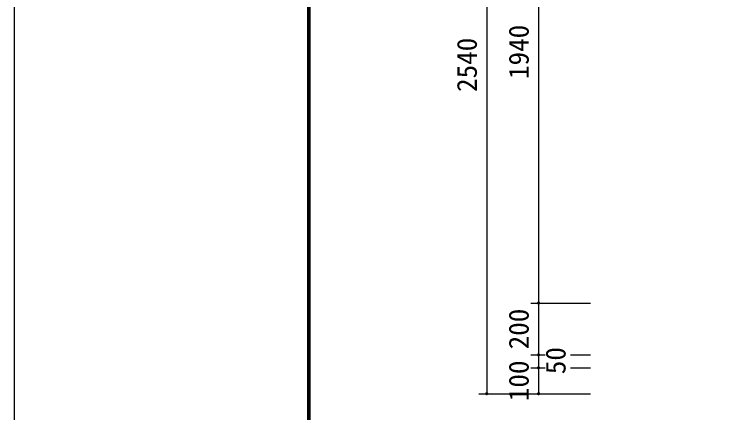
# Model space of a CAD drawing. Units: millimetres, scale not verified. Extents: x -8910 to 8910, y -6308 to 6308.
# Drawn here: x -8910 to -6142, y -4263 to -2725 of the extents above; entities that cross this region are included whole.
import ezdxf
from ezdxf.enums import TextEntityAlignment as Align

# ---------------------------------------------------------------- set-up
doc = ezdxf.new("R2010")
doc.units = ezdxf.units.MM
doc.header["$LTSCALE"] = 30
for name, color, linetype, lineweight in [('0-0_機器', 2, 'Continuous', 25), ('0-1_製作', 5, 'Continuous', 25), ('1-0_図面枠', 7, 'Continuous', 25), ('1-1_Axis_waku', 7, 'Continuous', 25)]:
    doc.layers.add(name, color=color, linetype=linetype, lineweight=lineweight)
doc.styles.add('ＭＳ ゴシック', font='')
doc.styles.get('ＭＳ ゴシック').set_extended_font_data('MS Gothic')

msp = doc.modelspace()

# ---------------------------------------------------------------- linework, layer by layer
at = {"layer": '0-0_機器'}
for p, q in [((-7087.32, -1650.29), (-7087.32, -4190.27)), ((-6887.32, -1900.29), (-6887.32, -3840.27)), ((-6887.32, -3840.27), (-6887.32, -4040.27)), ((-6887.32, -4040.27), (-6887.32, -4090.27)), ((-6887.32, -4090.27), (-6887.32, -4190.27))]:
    msp.add_line(p, q, dxfattribs=at)
at = {"layer": '0-1_製作', "color": 2}
for p, q in [((-6917.32, -3840.27), (-6687.32, -3840.27)), ((-6917.32, -4040.27), (-6862.48, -4040.27)), ((-6764.74, -4040.27), (-6687.32, -4040.27)), ((-6917.32, -4090.27), (-6862.48, -4090.27)), ((-6764.74, -4090.27), (-6687.32, -4090.27)), ((-7117.32, -4190.27), (-6687.32, -4190.27)), ((-6917.32, -4190.27), (-6687.32, -4190.27))]:
    msp.add_line(p, q, dxfattribs=at)
at = {"layer": '0-1_製作'}
for points in [[(-6893.31, -3839.89), (-6887.32, -3840.27), (-6893.32, -3840.27)], [(-6893.32, -3840.27), (-6890.54, -3845.33), (-6893.27, -3841.02)], [(-6893.32, -3840.27), (-6889.88, -3845.7), (-6890.54, -3845.33)], [(-6887.32, -3840.27), (-6889.88, -3845.7), (-6893.32, -3840.27)], [(-6893.21, -3839.14), (-6887.32, -3840.27), (-6893.31, -3839.89)], [(-6893.27, -3841.02), (-6891.14, -3844.89), (-6893.13, -3841.76)], [(-6893.27, -3841.02), (-6890.54, -3845.33), (-6891.14, -3844.89)], [(-6893.03, -3838.41), (-6887.32, -3840.27), (-6893.21, -3839.14)], [(-6893.13, -3841.76), (-6891.69, -3844.37), (-6892.9, -3842.48)], [(-6893.13, -3841.76), (-6891.14, -3844.89), (-6891.69, -3844.37)], [(-6892.75, -3837.71), (-6887.32, -3840.27), (-6893.03, -3838.41)], [(-6892.9, -3842.48), (-6892.17, -3843.79), (-6892.58, -3843.16)], [(-6892.9, -3842.48), (-6891.69, -3844.37), (-6892.17, -3843.79)], [(-6892.39, -3837.05), (-6887.32, -3840.27), (-6892.75, -3837.71)], [(-6891.94, -3836.44), (-6887.32, -3840.27), (-6892.39, -3837.05)], [(-6891.43, -3835.89), (-6887.32, -3840.27), (-6891.94, -3836.44)], [(-6890.85, -3835.41), (-6887.32, -3840.27), (-6891.43, -3835.89)], [(-6890.21, -3835.01), (-6887.32, -3840.27), (-6890.85, -3835.41)], [(-6890.21, -3835.01), (-6887.32, -3834.27), (-6887.32, -3840.27)], [(-6889.53, -3834.69), (-6887.32, -3834.27), (-6890.21, -3835.01)], [(-6887.32, -3840.27), (-6889.17, -3845.97), (-6889.88, -3845.7)], [(-6888.81, -3834.46), (-6887.32, -3834.27), (-6889.53, -3834.69)], [(-6887.32, -3840.27), (-6888.44, -3846.16), (-6889.17, -3845.97)], [(-6888.07, -3834.31), (-6887.32, -3834.27), (-6888.81, -3834.46)], [(-6887.32, -3840.27), (-6887.7, -3846.26), (-6888.44, -3846.16)], [(-6887.32, -3840.27), (-6887.32, -3846.27), (-6887.7, -3846.26)], [(-6887.32, -3834.27), (-6881.32, -3840.27), (-6887.32, -3840.27)], [(-6886.94, -3834.28), (-6881.32, -3840.27), (-6887.32, -3834.27)], [(-6887.32, -3840.27), (-6886.57, -3846.22), (-6887.32, -3846.27)], [(-6887.32, -3840.27), (-6885.83, -3846.08), (-6886.57, -3846.22)], [(-6887.32, -3840.27), (-6885.11, -3845.85), (-6885.83, -3846.08)], [(-6887.32, -3840.27), (-6884.43, -3845.52), (-6885.11, -3845.85)], [(-6887.32, -3840.27), (-6883.79, -3845.12), (-6884.43, -3845.52)], [(-6881.32, -3840.27), (-6883.79, -3845.12), (-6887.32, -3840.27)], [(-6886.2, -3834.37), (-6881.32, -3840.27), (-6886.94, -3834.28)], [(-6885.47, -3834.56), (-6881.32, -3840.27), (-6886.2, -3834.37)], [(-6884.77, -3834.84), (-6881.32, -3840.27), (-6885.47, -3834.56)], [(-6884.11, -3835.2), (-6881.32, -3840.27), (-6884.77, -3834.84)], [(-6884.11, -3835.2), (-6881.37, -3839.51), (-6881.32, -3840.27)], [(-6883.5, -3835.64), (-6881.37, -3839.51), (-6884.11, -3835.2)], [(-6881.32, -3840.27), (-6883.21, -3844.64), (-6883.79, -3845.12)], [(-6883.5, -3835.64), (-6881.51, -3838.77), (-6881.37, -3839.51)], [(-6882.95, -3836.16), (-6881.51, -3838.77), (-6883.5, -3835.64)], [(-6881.32, -3840.27), (-6882.7, -3844.09), (-6883.21, -3844.64)], [(-6882.95, -3836.16), (-6881.74, -3838.06), (-6881.51, -3838.77)], [(-6882.47, -3836.74), (-6881.74, -3838.06), (-6882.95, -3836.16)], [(-6881.32, -3840.27), (-6882.25, -3843.48), (-6882.7, -3844.09)], [(-6882.47, -3836.74), (-6882.06, -3837.38), (-6881.74, -3838.06)], [(-6881.32, -3840.27), (-6881.89, -3842.82), (-6882.25, -3843.48)], [(-6881.32, -3840.27), (-6881.61, -3842.12), (-6881.89, -3842.82)], [(-6881.32, -3840.27), (-6881.43, -3841.39), (-6881.61, -3842.12)], [(-6881.32, -3840.27), (-6881.33, -3840.64), (-6881.43, -3841.39)], [(-6893.31, -4039.89), (-6887.32, -4040.27), (-6893.32, -4040.27)], [(-6893.32, -4040.27), (-6890.54, -4045.33), (-6893.27, -4041.02)], [(-6893.32, -4040.27), (-6889.88, -4045.7), (-6890.54, -4045.33)], [(-6887.32, -4040.27), (-6889.88, -4045.7), (-6893.32, -4040.27)], [(-6893.21, -4039.14), (-6887.32, -4040.27), (-6893.31, -4039.89)], [(-6893.03, -4038.41), (-6887.32, -4040.27), (-6893.21, -4039.14)], [(-6892.75, -4037.71), (-6887.32, -4040.27), (-6893.03, -4038.41)], [(-6892.39, -4037.05), (-6887.32, -4040.27), (-6892.75, -4037.71)], [(-6891.94, -4036.44), (-6887.32, -4040.27), (-6892.39, -4037.05)], [(-6891.43, -4035.89), (-6887.32, -4040.27), (-6891.94, -4036.44)], [(-6890.85, -4035.41), (-6887.32, -4040.27), (-6891.43, -4035.89)], [(-6890.21, -4035.01), (-6887.32, -4040.27), (-6890.85, -4035.41)], [(-6890.21, -4035.01), (-6887.32, -4034.27), (-6887.32, -4040.27)], [(-6889.53, -4034.69), (-6887.32, -4034.27), (-6890.21, -4035.01)], [(-6887.32, -4040.27), (-6889.17, -4045.97), (-6889.88, -4045.7)], [(-6888.81, -4034.46), (-6887.32, -4034.27), (-6889.53, -4034.69)], [(-6887.32, -4040.27), (-6888.44, -4046.16), (-6889.17, -4045.97)], [(-6888.07, -4034.31), (-6887.32, -4034.27), (-6888.81, -4034.46)], [(-6887.32, -4040.27), (-6887.7, -4046.26), (-6888.44, -4046.16)], [(-6887.32, -4040.27), (-6887.32, -4046.27), (-6887.7, -4046.26)], [(-6887.32, -4034.27), (-6881.32, -4040.27), (-6887.32, -4040.27)], [(-6886.94, -4034.28), (-6881.32, -4040.27), (-6887.32, -4034.27)], [(-6887.32, -4040.27), (-6886.57, -4046.22), (-6887.32, -4046.27)], [(-6887.32, -4040.27), (-6885.83, -4046.08), (-6886.57, -4046.22)], [(-6887.32, -4040.27), (-6885.11, -4045.85), (-6885.83, -4046.08)], [(-6887.32, -4040.27), (-6884.43, -4045.52), (-6885.11, -4045.85)], [(-6887.32, -4040.27), (-6883.79, -4045.12), (-6884.43, -4045.52)], [(-6881.32, -4040.27), (-6883.79, -4045.12), (-6887.32, -4040.27)], [(-6886.2, -4034.37), (-6881.32, -4040.27), (-6886.94, -4034.28)], [(-6885.47, -4034.56), (-6881.32, -4040.27), (-6886.2, -4034.37)], [(-6884.77, -4034.84), (-6881.32, -4040.27), (-6885.47, -4034.56)], [(-6884.11, -4035.2), (-6881.32, -4040.27), (-6884.77, -4034.84)], [(-6884.11, -4035.2), (-6881.37, -4039.51), (-6881.32, -4040.27)], [(-6883.5, -4035.64), (-6881.37, -4039.51), (-6884.11, -4035.2)], [(-6881.32, -4040.27), (-6883.21, -4044.64), (-6883.79, -4045.12)], [(-6883.5, -4035.64), (-6881.51, -4038.77), (-6881.37, -4039.51)], [(-6882.95, -4036.16), (-6881.51, -4038.77), (-6883.5, -4035.64)], [(-6881.32, -4040.27), (-6882.7, -4044.09), (-6883.21, -4044.64)], [(-6882.95, -4036.16), (-6881.74, -4038.06), (-6881.51, -4038.77)], [(-6882.47, -4036.74), (-6881.74, -4038.06), (-6882.95, -4036.16)], [(-6881.32, -4040.27), (-6882.25, -4043.48), (-6882.7, -4044.09)], [(-6882.47, -4036.74), (-6882.06, -4037.38), (-6881.74, -4038.06)], [(-6881.32, -4040.27), (-6881.89, -4042.82), (-6882.25, -4043.48)], [(-6881.32, -4040.27), (-6881.61, -4042.12), (-6881.89, -4042.82)], [(-6881.32, -4040.27), (-6881.43, -4041.39), (-6881.61, -4042.12)], [(-6881.32, -4040.27), (-6881.33, -4040.64), (-6881.43, -4041.39)], [(-6893.27, -4041.02), (-6891.14, -4044.89), (-6893.13, -4041.76)], [(-6893.27, -4041.02), (-6890.54, -4045.33), (-6891.14, -4044.89)], [(-6893.13, -4041.76), (-6891.69, -4044.37), (-6892.9, -4042.48)], [(-6893.13, -4041.76), (-6891.14, -4044.89), (-6891.69, -4044.37)], [(-6892.9, -4042.48), (-6892.17, -4043.79), (-6892.58, -4043.16)], [(-6892.9, -4042.48), (-6891.69, -4044.37), (-6892.17, -4043.79)], [(-6893.31, -4089.89), (-6887.32, -4090.27), (-6893.32, -4090.27)], [(-6893.32, -4090.27), (-6890.54, -4095.33), (-6893.27, -4091.02)], [(-6893.32, -4090.27), (-6889.88, -4095.7), (-6890.54, -4095.33)], [(-6887.32, -4090.27), (-6889.88, -4095.7), (-6893.32, -4090.27)], [(-6893.21, -4089.14), (-6887.32, -4090.27), (-6893.31, -4089.89)], [(-6893.27, -4091.02), (-6891.14, -4094.89), (-6893.13, -4091.76)], [(-6893.27, -4091.02), (-6890.54, -4095.33), (-6891.14, -4094.89)], [(-6893.03, -4088.41), (-6887.32, -4090.27), (-6893.21, -4089.14)], [(-6893.13, -4091.76), (-6891.69, -4094.37), (-6892.9, -4092.48)], [(-6893.13, -4091.76), (-6891.14, -4094.89), (-6891.69, -4094.37)], [(-6892.75, -4087.71), (-6887.32, -4090.27), (-6893.03, -4088.41)], [(-6892.9, -4092.48), (-6892.17, -4093.79), (-6892.58, -4093.16)], [(-6892.9, -4092.48), (-6891.69, -4094.37), (-6892.17, -4093.79)], [(-6892.39, -4087.05), (-6887.32, -4090.27), (-6892.75, -4087.71)], [(-6891.94, -4086.44), (-6887.32, -4090.27), (-6892.39, -4087.05)], [(-6891.43, -4085.89), (-6887.32, -4090.27), (-6891.94, -4086.44)], [(-6890.85, -4085.41), (-6887.32, -4090.27), (-6891.43, -4085.89)], [(-6890.21, -4085.01), (-6887.32, -4090.27), (-6890.85, -4085.41)], [(-6890.21, -4085.01), (-6887.32, -4084.27), (-6887.32, -4090.27)], [(-6889.53, -4084.69), (-6887.32, -4084.27), (-6890.21, -4085.01)], [(-6887.32, -4090.27), (-6889.17, -4095.97), (-6889.88, -4095.7)], [(-6888.81, -4084.46), (-6887.32, -4084.27), (-6889.53, -4084.69)], [(-6887.32, -4090.27), (-6888.44, -4096.16), (-6889.17, -4095.97)], [(-6888.07, -4084.31), (-6887.32, -4084.27), (-6888.81, -4084.46)], [(-6887.32, -4090.27), (-6887.7, -4096.26), (-6888.44, -4096.16)], [(-6887.32, -4090.27), (-6887.32, -4096.27), (-6887.7, -4096.26)], [(-6887.32, -4084.27), (-6881.32, -4090.27), (-6887.32, -4090.27)], [(-6886.94, -4084.28), (-6881.32, -4090.27), (-6887.32, -4084.27)], [(-6887.32, -4090.27), (-6886.57, -4096.22), (-6887.32, -4096.27)], [(-6887.32, -4090.27), (-6885.83, -4096.08), (-6886.57, -4096.22)], [(-6887.32, -4090.27), (-6885.11, -4095.85), (-6885.83, -4096.08)], [(-6887.32, -4090.27), (-6884.43, -4095.52), (-6885.11, -4095.85)], [(-6887.32, -4090.27), (-6883.79, -4095.12), (-6884.43, -4095.52)], [(-6881.32, -4090.27), (-6883.79, -4095.12), (-6887.32, -4090.27)], [(-6886.2, -4084.37), (-6881.32, -4090.27), (-6886.94, -4084.28)], [(-6885.47, -4084.56), (-6881.32, -4090.27), (-6886.2, -4084.37)], [(-6884.77, -4084.84), (-6881.32, -4090.27), (-6885.47, -4084.56)], [(-6884.11, -4085.2), (-6881.32, -4090.27), (-6884.77, -4084.84)], [(-6884.11, -4085.2), (-6881.37, -4089.51), (-6881.32, -4090.27)], [(-6883.5, -4085.64), (-6881.37, -4089.51), (-6884.11, -4085.2)], [(-6881.32, -4090.27), (-6883.21, -4094.64), (-6883.79, -4095.12)], [(-6883.5, -4085.64), (-6881.51, -4088.77), (-6881.37, -4089.51)], [(-6882.95, -4086.16), (-6881.51, -4088.77), (-6883.5, -4085.64)], [(-6881.32, -4090.27), (-6882.7, -4094.09), (-6883.21, -4094.64)], [(-6882.95, -4086.16), (-6881.74, -4088.06), (-6881.51, -4088.77)], [(-6882.47, -4086.74), (-6881.74, -4088.06), (-6882.95, -4086.16)], [(-6881.32, -4090.27), (-6882.25, -4093.48), (-6882.7, -4094.09)], [(-6882.47, -4086.74), (-6882.06, -4087.38), (-6881.74, -4088.06)], [(-6881.32, -4090.27), (-6881.89, -4092.82), (-6882.25, -4093.48)], [(-6881.32, -4090.27), (-6881.61, -4092.12), (-6881.89, -4092.82)], [(-6881.32, -4090.27), (-6881.43, -4091.39), (-6881.61, -4092.12)], [(-6881.32, -4090.27), (-6881.33, -4090.64), (-6881.43, -4091.39)], [(-7093.31, -4189.89), (-7087.32, -4190.27), (-7093.32, -4190.27)], [(-7093.32, -4190.27), (-7090.54, -4195.33), (-7093.27, -4191.02)], [(-7093.32, -4190.27), (-7089.88, -4195.7), (-7090.54, -4195.33)], [(-7087.32, -4190.27), (-7089.88, -4195.7), (-7093.32, -4190.27)], [(-7093.21, -4189.14), (-7087.32, -4190.27), (-7093.31, -4189.89)], [(-7093.27, -4191.02), (-7091.14, -4194.89), (-7093.13, -4191.76)], [(-7093.27, -4191.02), (-7090.54, -4195.33), (-7091.14, -4194.89)], [(-7093.03, -4188.41), (-7087.32, -4190.27), (-7093.21, -4189.14)], [(-7093.13, -4191.76), (-7091.69, -4194.37), (-7092.9, -4192.48)], [(-7093.13, -4191.76), (-7091.14, -4194.89), (-7091.69, -4194.37)], [(-7092.75, -4187.71), (-7087.32, -4190.27), (-7093.03, -4188.41)], [(-7092.9, -4192.48), (-7092.17, -4193.79), (-7092.58, -4193.16)], [(-7092.9, -4192.48), (-7091.69, -4194.37), (-7092.17, -4193.79)], [(-7092.39, -4187.05), (-7087.32, -4190.27), (-7092.75, -4187.71)], [(-7091.94, -4186.44), (-7087.32, -4190.27), (-7092.39, -4187.05)], [(-7091.43, -4185.89), (-7087.32, -4190.27), (-7091.94, -4186.44)], [(-7090.85, -4185.41), (-7087.32, -4190.27), (-7091.43, -4185.89)], [(-7090.21, -4185.01), (-7087.32, -4190.27), (-7090.85, -4185.41)], [(-7090.21, -4185.01), (-7087.32, -4184.27), (-7087.32, -4190.27)], [(-7089.53, -4184.69), (-7087.32, -4184.27), (-7090.21, -4185.01)], [(-7087.32, -4190.27), (-7089.17, -4195.97), (-7089.88, -4195.7)], [(-7088.81, -4184.46), (-7087.32, -4184.27), (-7089.53, -4184.69)], [(-7087.32, -4190.27), (-7088.44, -4196.16), (-7089.17, -4195.97)], [(-7088.07, -4184.31), (-7087.32, -4184.27), (-7088.81, -4184.46)], [(-7087.32, -4190.27), (-7087.7, -4196.26), (-7088.44, -4196.16)], [(-7087.32, -4190.27), (-7087.32, -4196.27), (-7087.7, -4196.26)], [(-7087.32, -4184.27), (-7081.32, -4190.27), (-7087.32, -4190.27)], [(-7086.94, -4184.28), (-7081.32, -4190.27), (-7087.32, -4184.27)], [(-7087.32, -4190.27), (-7086.57, -4196.22), (-7087.32, -4196.27)], [(-7087.32, -4190.27), (-7085.83, -4196.08), (-7086.57, -4196.22)], [(-7087.32, -4190.27), (-7085.11, -4195.85), (-7085.83, -4196.08)], [(-7087.32, -4190.27), (-7084.43, -4195.52), (-7085.11, -4195.85)], [(-7087.32, -4190.27), (-7083.79, -4195.12), (-7084.43, -4195.52)], [(-7081.32, -4190.27), (-7083.79, -4195.12), (-7087.32, -4190.27)], [(-7086.2, -4184.37), (-7081.32, -4190.27), (-7086.94, -4184.28)], [(-7085.47, -4184.56), (-7081.32, -4190.27), (-7086.2, -4184.37)], [(-7084.77, -4184.84), (-7081.32, -4190.27), (-7085.47, -4184.56)], [(-7084.11, -4185.2), (-7081.32, -4190.27), (-7084.77, -4184.84)], [(-7084.11, -4185.2), (-7081.37, -4189.51), (-7081.32, -4190.27)], [(-7083.5, -4185.64), (-7081.37, -4189.51), (-7084.11, -4185.2)], [(-7081.32, -4190.27), (-7083.21, -4194.64), (-7083.79, -4195.12)], [(-7083.5, -4185.64), (-7081.51, -4188.77), (-7081.37, -4189.51)], [(-7082.95, -4186.16), (-7081.51, -4188.77), (-7083.5, -4185.64)], [(-7081.32, -4190.27), (-7082.7, -4194.09), (-7083.21, -4194.64)], [(-7082.95, -4186.16), (-7081.74, -4188.06), (-7081.51, -4188.77)], [(-7082.47, -4186.74), (-7081.74, -4188.06), (-7082.95, -4186.16)], [(-7081.32, -4190.27), (-7082.25, -4193.48), (-7082.7, -4194.09)], [(-7082.47, -4186.74), (-7082.06, -4187.38), (-7081.74, -4188.06)], [(-7081.32, -4190.27), (-7081.89, -4192.82), (-7082.25, -4193.48)], [(-7081.32, -4190.27), (-7081.61, -4192.12), (-7081.89, -4192.82)], [(-7081.32, -4190.27), (-7081.43, -4191.39), (-7081.61, -4192.12)], [(-7081.32, -4190.27), (-7081.33, -4190.64), (-7081.43, -4191.39)], [(-6893.31, -4189.89), (-6887.32, -4190.27), (-6893.32, -4190.27)], [(-6893.32, -4190.27), (-6890.54, -4195.33), (-6893.27, -4191.02)], [(-6893.32, -4190.27), (-6889.88, -4195.7), (-6890.54, -4195.33)], [(-6887.32, -4190.27), (-6889.88, -4195.7), (-6893.32, -4190.27)], [(-6893.21, -4189.14), (-6887.32, -4190.27), (-6893.31, -4189.89)], [(-6893.27, -4191.02), (-6891.14, -4194.89), (-6893.13, -4191.76)], [(-6893.27, -4191.02), (-6890.54, -4195.33), (-6891.14, -4194.89)], [(-6893.03, -4188.41), (-6887.32, -4190.27), (-6893.21, -4189.14)], [(-6893.13, -4191.76), (-6891.69, -4194.37), (-6892.9, -4192.48)], [(-6893.13, -4191.76), (-6891.14, -4194.89), (-6891.69, -4194.37)], [(-6892.75, -4187.71), (-6887.32, -4190.27), (-6893.03, -4188.41)], [(-6892.9, -4192.48), (-6892.17, -4193.79), (-6892.58, -4193.16)], [(-6892.9, -4192.48), (-6891.69, -4194.37), (-6892.17, -4193.79)], [(-6892.39, -4187.05), (-6887.32, -4190.27), (-6892.75, -4187.71)], [(-6891.94, -4186.44), (-6887.32, -4190.27), (-6892.39, -4187.05)], [(-6891.43, -4185.89), (-6887.32, -4190.27), (-6891.94, -4186.44)], [(-6890.85, -4185.41), (-6887.32, -4190.27), (-6891.43, -4185.89)], [(-6890.21, -4185.01), (-6887.32, -4190.27), (-6890.85, -4185.41)], [(-6890.21, -4185.01), (-6887.32, -4184.27), (-6887.32, -4190.27)], [(-6889.53, -4184.69), (-6887.32, -4184.27), (-6890.21, -4185.01)], [(-6887.32, -4190.27), (-6889.17, -4195.97), (-6889.88, -4195.7)], [(-6888.81, -4184.46), (-6887.32, -4184.27), (-6889.53, -4184.69)], [(-6887.32, -4190.27), (-6888.44, -4196.16), (-6889.17, -4195.97)], [(-6888.07, -4184.31), (-6887.32, -4184.27), (-6888.81, -4184.46)], [(-6887.32, -4190.27), (-6887.7, -4196.26), (-6888.44, -4196.16)], [(-6887.32, -4190.27), (-6887.32, -4196.27), (-6887.7, -4196.26)], [(-6887.32, -4184.27), (-6881.32, -4190.27), (-6887.32, -4190.27)], [(-6886.94, -4184.28), (-6881.32, -4190.27), (-6887.32, -4184.27)], [(-6887.32, -4190.27), (-6886.57, -4196.22), (-6887.32, -4196.27)], [(-6887.32, -4190.27), (-6885.83, -4196.08), (-6886.57, -4196.22)], [(-6887.32, -4190.27), (-6885.11, -4195.85), (-6885.83, -4196.08)], [(-6887.32, -4190.27), (-6884.43, -4195.52), (-6885.11, -4195.85)], [(-6887.32, -4190.27), (-6883.79, -4195.12), (-6884.43, -4195.52)], [(-6881.32, -4190.27), (-6883.79, -4195.12), (-6887.32, -4190.27)], [(-6886.2, -4184.37), (-6881.32, -4190.27), (-6886.94, -4184.28)], [(-6885.47, -4184.56), (-6881.32, -4190.27), (-6886.2, -4184.37)], [(-6884.77, -4184.84), (-6881.32, -4190.27), (-6885.47, -4184.56)], [(-6884.11, -4185.2), (-6881.32, -4190.27), (-6884.77, -4184.84)], [(-6884.11, -4185.2), (-6881.37, -4189.51), (-6881.32, -4190.27)], [(-6883.5, -4185.64), (-6881.37, -4189.51), (-6884.11, -4185.2)], [(-6881.32, -4190.27), (-6883.21, -4194.64), (-6883.79, -4195.12)], [(-6883.5, -4185.64), (-6881.51, -4188.77), (-6881.37, -4189.51)], [(-6882.95, -4186.16), (-6881.51, -4188.77), (-6883.5, -4185.64)], [(-6881.32, -4190.27), (-6882.7, -4194.09), (-6883.21, -4194.64)], [(-6882.95, -4186.16), (-6881.74, -4188.06), (-6881.51, -4188.77)], [(-6882.47, -4186.74), (-6881.74, -4188.06), (-6882.95, -4186.16)], [(-6881.32, -4190.27), (-6882.25, -4193.48), (-6882.7, -4194.09)], [(-6882.47, -4186.74), (-6882.06, -4187.38), (-6881.74, -4188.06)], [(-6881.32, -4190.27), (-6881.89, -4192.82), (-6882.25, -4193.48)], [(-6881.32, -4190.27), (-6881.61, -4192.12), (-6881.89, -4192.82)], [(-6881.32, -4190.27), (-6881.43, -4191.39), (-6881.61, -4192.12)], [(-6881.32, -4190.27), (-6881.33, -4190.64), (-6881.43, -4191.39)]]:
    msp.add_solid(points, dxfattribs=at)
at = {"layer": '1-0_図面枠'}
msp.add_lwpolyline([(-8910, -6307.5), (-8910, 6307.5), (8910, 6307.5), (8910, -6307.5)], close=True, dxfattribs=at)
at = {"layer": '1-1_Axis_waku'}
for p, q in [((-7778.4, 5769.9), (-7778.4, -5814.9)), ((-7777.8, 5769.3), (-7777.8, -5814.3)), ((-7777.2, 5768.7), (-7777.2, -5813.7)), ((-7776.6, 5768.1), (-7776.6, -5813.1)), ((-7776, 5767.5), (-7776, -5812.5)), ((-7775.4, 5766.9), (-7775.4, -5811.9)), ((-7774.8, 5766.3), (-7774.8, -5811.3)), ((-7774.2, 5765.7), (-7774.2, -5810.7)), ((-7773.6, 5765.1), (-7773.6, -5810.1)), ((-7773, 5764.5), (-7773, -5809.5)), ((-7772.4, 5763.9), (-7772.4, -5808.9)), ((-7771.8, 5763.3), (-7771.8, -5808.3)), ((-7771.2, 5762.7), (-7771.2, -5807.7)), ((-7770.6, 5762.1), (-7770.6, -5807.1)), ((-7770, 5761.5), (-7770, -5806.5))]:
    msp.add_line(p, q, dxfattribs=at)

# ---------------------------------------------------------------- texts
at = {"layer": '0-0_機器', "color": 4, "style": 'ＭＳ ゴシック'}
for s, p in [('2540', (-7102.32, -3025.28)), ('200', (-6902.32, -4019.02)), ('50', (-6759.98, -4114.89)), ('100', (-6902.32, -4219.02))]:
    msp.add_text(s, height=76.98, rotation=90, dxfattribs=at).set_placement(p, align=Align.BOTTOM_LEFT)
at = {"layer": '0-1_製作', "color": 4, "style": 'ＭＳ ゴシック'}
msp.add_text('1940', height=76.98, rotation=90, dxfattribs=at).set_placement((-6902.32, -2975.28), align=Align.BOTTOM_LEFT)

doc.saveas('drawing.dxf')
